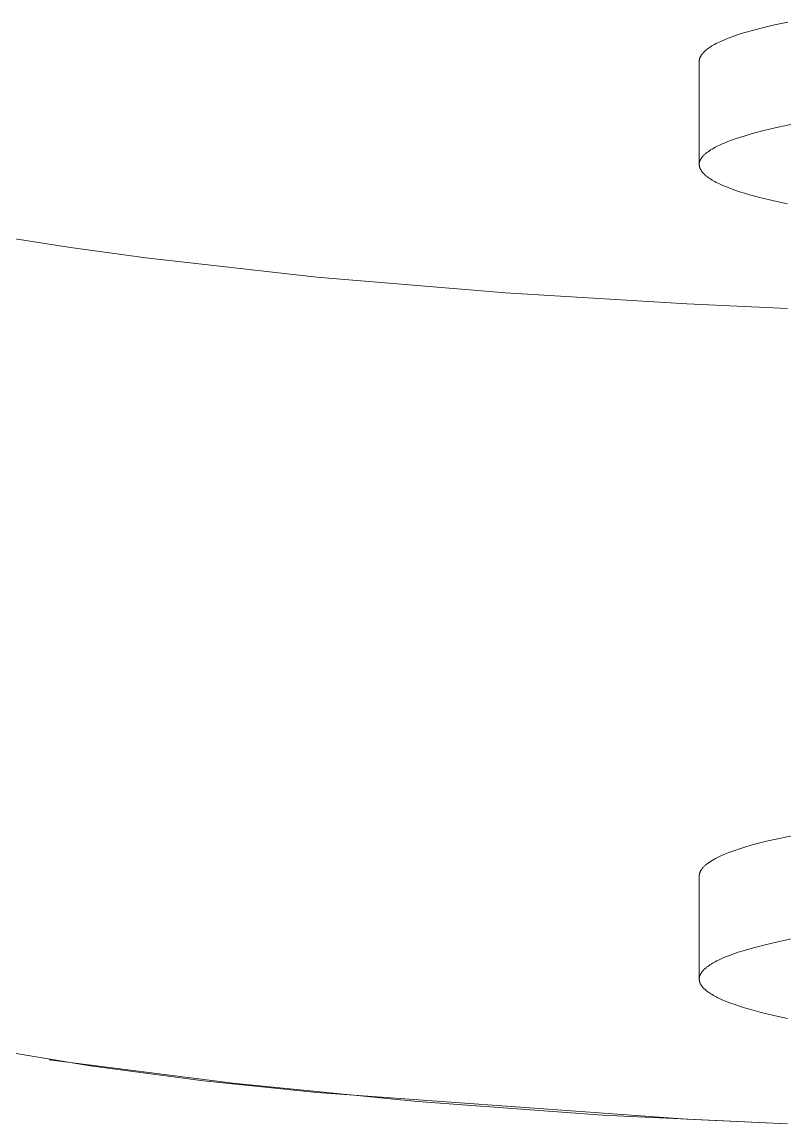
# Model space of a CAD drawing. Header units: millimetres. Extents: x -253 to 4295, y -442 to 2895.
# Drawn here: x 1490.42 to 1499.22, y 2438.03 to 2450.74 of the extents above; entities that cross this region are included whole.
import ezdxf

# ---------------------------------------------------------------- set-up
doc = ezdxf.new("R2010")
doc.units = ezdxf.units.MM
doc.layers.add('ZANO_R', color=7, linetype='Continuous', lineweight=0)

msp = doc.modelspace()

# ---------------------------------------------------------------- linework, layer by layer
at = {"layer": 'ZANO_R'}
for p, q in [((1498.961, 2450.678), (1499.101, 2450.712)), ((1499.101, 2450.712), (1499.253, 2450.744)), ((1498.614, 2450.575), (1498.664, 2450.592)), ((1498.664, 2450.592), (1498.717, 2450.61)), ((1498.717, 2450.61), (1498.833, 2450.644)), ((1498.833, 2450.644), (1498.961, 2450.678)), ((1498.35, 2450.45), (1498.364, 2450.459)), ((1498.364, 2450.459), (1498.379, 2450.468)), ((1498.379, 2450.468), (1498.394, 2450.477)), ((1498.394, 2450.477), (1498.41, 2450.486)), ((1498.41, 2450.486), (1498.427, 2450.495)), ((1498.427, 2450.495), (1498.444, 2450.504)), ((1498.444, 2450.504), (1498.482, 2450.521)), ((1498.482, 2450.521), (1498.523, 2450.539)), ((1498.523, 2450.539), (1498.567, 2450.557)), ((1498.567, 2450.557), (1498.614, 2450.575)), ((1498.237, 2450.321), (1498.238, 2450.325)), ((1498.238, 2450.325), (1498.24, 2450.33)), ((1498.24, 2450.33), (1498.242, 2450.334)), ((1498.242, 2450.334), (1498.243, 2450.338)), ((1498.243, 2450.338), (1498.246, 2450.343)), ((1498.246, 2450.343), (1498.248, 2450.347)), ((1498.248, 2450.347), (1498.25, 2450.352)), ((1498.25, 2450.352), (1498.253, 2450.356)), ((1498.253, 2450.356), (1498.256, 2450.361)), ((1498.256, 2450.361), (1498.258, 2450.365)), ((1498.258, 2450.365), (1498.262, 2450.369)), ((1498.262, 2450.369), (1498.265, 2450.374)), ((1498.265, 2450.374), (1498.268, 2450.378)), ((1498.268, 2450.378), (1498.272, 2450.383)), ((1498.272, 2450.383), (1498.276, 2450.387)), ((1498.276, 2450.387), (1498.28, 2450.392)), ((1498.28, 2450.392), (1498.284, 2450.396)), ((1498.284, 2450.396), (1498.289, 2450.401)), ((1498.289, 2450.401), (1498.293, 2450.405)), ((1498.293, 2450.405), (1498.298, 2450.41)), ((1498.298, 2450.41), (1498.303, 2450.414)), ((1498.303, 2450.414), (1498.309, 2450.419)), ((1498.309, 2450.419), (1498.314, 2450.423)), ((1498.314, 2450.423), (1498.325, 2450.432)), ((1498.325, 2450.432), (1498.338, 2450.441)), ((1498.338, 2450.441), (1498.35, 2450.45)), ((1498.233, 2450.299), (1498.234, 2450.303)), ((1498.233, 2450.294), (1498.233, 2450.299)), ((1498.233, 2450.29), (1498.233, 2450.294)), ((1498.233, 2449.104), (1498.233, 2450.29)), ((1498.234, 2450.308), (1498.235, 2450.312)), ((1498.234, 2450.303), (1498.234, 2450.308)), ((1498.235, 2450.312), (1498.236, 2450.316)), ((1498.236, 2450.316), (1498.237, 2450.321)), ((1499.144, 2449.531), (1499.325, 2449.569)), ((1498.761, 2449.433), (1498.83, 2449.453)), ((1498.83, 2449.453), (1498.979, 2449.493)), ((1498.979, 2449.493), (1499.144, 2449.531)), ((1498.418, 2449.3), (1498.438, 2449.311)), ((1498.438, 2449.311), (1498.459, 2449.321)), ((1498.459, 2449.321), (1498.482, 2449.331)), ((1498.482, 2449.331), (1498.529, 2449.352)), ((1498.529, 2449.352), (1498.581, 2449.372)), ((1498.581, 2449.372), (1498.637, 2449.393)), ((1498.637, 2449.393), (1498.697, 2449.413)), ((1498.697, 2449.413), (1498.761, 2449.433)), ((1498.259, 2449.176), (1498.263, 2449.181)), ((1498.263, 2449.181), (1498.267, 2449.186)), ((1498.267, 2449.186), (1498.271, 2449.191)), ((1498.271, 2449.191), (1498.275, 2449.196)), ((1498.275, 2449.196), (1498.28, 2449.202)), ((1498.28, 2449.202), (1498.285, 2449.207)), ((1498.285, 2449.207), (1498.29, 2449.212)), ((1498.29, 2449.212), (1498.296, 2449.217)), ((1498.296, 2449.217), (1498.301, 2449.222)), ((1498.301, 2449.222), (1498.307, 2449.227)), ((1498.307, 2449.227), (1498.314, 2449.233)), ((1498.314, 2449.233), (1498.32, 2449.238)), ((1498.32, 2449.238), (1498.327, 2449.243)), ((1498.327, 2449.243), (1498.334, 2449.248)), ((1498.334, 2449.248), (1498.349, 2449.259)), ((1498.349, 2449.259), (1498.364, 2449.269)), ((1498.364, 2449.269), (1498.381, 2449.279)), ((1498.381, 2449.279), (1498.399, 2449.29)), ((1498.399, 2449.29), (1498.418, 2449.3)), ((1498.233, 2449.109), (1498.234, 2449.114)), ((1498.233, 2449.104), (1498.233, 2449.109)), ((1498.233, 2449.099), (1498.233, 2449.104)), ((1498.233, 2449.094), (1498.233, 2449.099)), ((1498.233, 2449.089), (1498.233, 2449.094)), ((1498.234, 2449.084), (1498.233, 2449.089)), ((1498.234, 2449.114), (1498.235, 2449.119)), ((1498.235, 2449.079), (1498.234, 2449.084)), ((1498.235, 2449.119), (1498.236, 2449.125)), ((1498.236, 2449.074), (1498.235, 2449.079)), ((1498.236, 2449.125), (1498.237, 2449.13)), ((1498.237, 2449.069), (1498.236, 2449.074)), ((1498.237, 2449.13), (1498.238, 2449.135)), ((1498.239, 2449.064), (1498.237, 2449.069)), ((1498.238, 2449.135), (1498.24, 2449.14)), ((1498.241, 2449.059), (1498.239, 2449.064)), ((1498.24, 2449.14), (1498.242, 2449.145)), ((1498.242, 2449.054), (1498.241, 2449.059)), ((1498.242, 2449.145), (1498.244, 2449.15)), ((1498.245, 2449.049), (1498.242, 2449.054)), ((1498.244, 2449.15), (1498.247, 2449.155)), ((1498.247, 2449.155), (1498.249, 2449.16)), ((1498.249, 2449.16), (1498.252, 2449.165)), ((1498.252, 2449.165), (1498.256, 2449.171)), ((1498.256, 2449.171), (1498.259, 2449.176)), ((1498.247, 2449.044), (1498.245, 2449.049)), ((1498.25, 2449.039), (1498.247, 2449.044)), ((1498.253, 2449.034), (1498.25, 2449.039)), ((1498.256, 2449.03), (1498.253, 2449.034)), ((1498.259, 2449.025), (1498.256, 2449.03)), ((1498.262, 2449.02), (1498.259, 2449.025)), ((1498.266, 2449.015), (1498.262, 2449.02)), ((1498.27, 2449.01), (1498.266, 2449.015)), ((1498.274, 2449.005), (1498.27, 2449.01)), ((1498.278, 2449), (1498.274, 2449.005)), ((1498.283, 2448.996), (1498.278, 2449)), ((1498.288, 2448.991), (1498.283, 2448.996)), ((1498.293, 2448.986), (1498.288, 2448.991)), ((1498.298, 2448.981), (1498.293, 2448.986)), ((1498.303, 2448.977), (1498.298, 2448.981)), ((1498.309, 2448.972), (1498.303, 2448.977)), ((1498.314, 2448.967), (1498.309, 2448.972)), ((1498.326, 2448.958), (1498.314, 2448.967)), ((1498.339, 2448.948), (1498.326, 2448.958)), ((1498.353, 2448.939), (1498.339, 2448.948)), ((1498.367, 2448.93), (1498.353, 2448.939)), ((1498.381, 2448.921), (1498.367, 2448.93)), ((1498.396, 2448.912), (1498.381, 2448.921)), ((1498.412, 2448.903), (1498.396, 2448.912)), ((1498.429, 2448.894), (1498.412, 2448.903)), ((1498.447, 2448.885), (1498.429, 2448.894)), ((1498.465, 2448.876), (1498.447, 2448.885)), ((1498.505, 2448.859), (1498.465, 2448.876)), ((1498.548, 2448.841), (1498.505, 2448.859)), ((1498.594, 2448.823), (1498.548, 2448.841)), ((1498.644, 2448.805), (1498.594, 2448.823)), ((1498.697, 2448.787), (1498.644, 2448.805)), ((1498.754, 2448.769), (1498.697, 2448.787)), ((1498.814, 2448.751), (1498.754, 2448.769)), ((1498.945, 2448.716), (1498.814, 2448.751)), ((1499.091, 2448.681), (1498.945, 2448.716)), ((1499.251, 2448.646), (1499.091, 2448.681)), ((1490.978, 2448.142), (1490.109, 2448.28)), ((1491.85, 2448.022), (1490.978, 2448.142)), ((1493.822, 2447.801), (1491.85, 2448.022)), ((1495.997, 2447.62), (1493.822, 2447.801)), ((1498.09, 2447.493), (1495.997, 2447.62)), ((1499.251, 2447.439), (1498.09, 2447.493)), ((1499.008, 2441.292), (1499.191, 2441.333)), ((1499.191, 2441.333), (1499.393, 2441.373)), ((1498.572, 2441.161), (1498.632, 2441.183)), ((1498.632, 2441.183), (1498.698, 2441.205)), ((1498.698, 2441.205), (1498.768, 2441.227)), ((1498.768, 2441.227), (1498.843, 2441.249)), ((1498.843, 2441.249), (1499.008, 2441.292)), ((1498.33, 2441.037), (1498.338, 2441.043)), ((1498.338, 2441.043), (1498.346, 2441.049)), ((1498.346, 2441.049), (1498.363, 2441.06)), ((1498.363, 2441.06), (1498.381, 2441.071)), ((1498.381, 2441.071), (1498.401, 2441.082)), ((1498.401, 2441.082), (1498.421, 2441.094)), ((1498.421, 2441.094), (1498.443, 2441.105)), ((1498.443, 2441.105), (1498.467, 2441.116)), ((1498.467, 2441.116), (1498.491, 2441.127)), ((1498.491, 2441.127), (1498.517, 2441.139)), ((1498.517, 2441.139), (1498.572, 2441.161)), ((1498.235, 2440.914), (1498.236, 2440.917)), ((1498.236, 2440.92), (1498.237, 2440.922)), ((1498.236, 2440.917), (1498.236, 2440.92)), ((1498.237, 2440.922), (1498.238, 2440.925)), ((1498.238, 2440.925), (1498.239, 2440.928)), ((1498.239, 2440.928), (1498.24, 2440.931)), ((1498.24, 2440.931), (1498.241, 2440.933)), ((1498.241, 2440.933), (1498.242, 2440.936)), ((1498.242, 2440.936), (1498.243, 2440.939)), ((1498.243, 2440.939), (1498.244, 2440.942)), ((1498.244, 2440.942), (1498.245, 2440.945)), ((1498.245, 2440.945), (1498.247, 2440.947)), ((1498.247, 2440.947), (1498.248, 2440.95)), ((1498.248, 2440.95), (1498.25, 2440.953)), ((1498.25, 2440.953), (1498.251, 2440.956)), ((1498.251, 2440.956), (1498.253, 2440.959)), ((1498.253, 2440.959), (1498.255, 2440.961)), ((1498.255, 2440.961), (1498.257, 2440.964)), ((1498.257, 2440.964), (1498.259, 2440.967)), ((1498.259, 2440.967), (1498.26, 2440.97)), ((1498.26, 2440.97), (1498.265, 2440.975)), ((1498.265, 2440.975), (1498.269, 2440.981)), ((1498.269, 2440.981), (1498.274, 2440.987)), ((1498.274, 2440.987), (1498.279, 2440.992)), ((1498.279, 2440.992), (1498.284, 2440.998)), ((1498.284, 2440.998), (1498.29, 2441.003)), ((1498.29, 2441.003), (1498.296, 2441.009)), ((1498.296, 2441.009), (1498.302, 2441.015)), ((1498.302, 2441.015), (1498.308, 2441.02)), ((1498.308, 2441.02), (1498.315, 2441.026)), ((1498.315, 2441.026), (1498.322, 2441.032)), ((1498.322, 2441.032), (1498.33, 2441.037)), ((1498.233, 2440.903), (1498.234, 2440.906)), ((1498.233, 2440.9), (1498.233, 2440.903)), ((1498.233, 2440.898), (1498.233, 2440.9)), ((1498.233, 2440.895), (1498.233, 2440.898)), ((1498.233, 2440.892), (1498.233, 2440.895)), ((1498.233, 2439.717), (1498.233, 2440.892)), ((1498.234, 2440.909), (1498.235, 2440.911)), ((1498.234, 2440.906), (1498.234, 2440.909)), ((1498.235, 2440.911), (1498.235, 2440.914)), ((1499.14, 2440.132), (1499.298, 2440.165)), ((1498.683, 2440.011), (1498.739, 2440.029)), ((1498.739, 2440.029), (1498.86, 2440.064)), ((1498.86, 2440.064), (1498.994, 2440.098)), ((1498.994, 2440.098), (1499.14, 2440.132)), ((1498.401, 2439.893), (1498.418, 2439.902)), ((1498.418, 2439.902), (1498.436, 2439.911)), ((1498.436, 2439.911), (1498.454, 2439.92)), ((1498.454, 2439.92), (1498.493, 2439.939)), ((1498.493, 2439.939), (1498.536, 2439.957)), ((1498.536, 2439.957), (1498.582, 2439.975)), ((1498.582, 2439.975), (1498.631, 2439.993)), ((1498.631, 2439.993), (1498.683, 2440.011)), ((1498.254, 2439.77), (1498.257, 2439.774)), ((1498.257, 2439.774), (1498.26, 2439.779)), ((1498.26, 2439.779), (1498.263, 2439.783)), ((1498.263, 2439.783), (1498.267, 2439.788)), ((1498.267, 2439.788), (1498.27, 2439.792)), ((1498.27, 2439.792), (1498.274, 2439.797)), ((1498.274, 2439.797), (1498.278, 2439.801)), ((1498.278, 2439.801), (1498.282, 2439.806)), ((1498.282, 2439.806), (1498.287, 2439.811)), ((1498.287, 2439.811), (1498.292, 2439.815)), ((1498.292, 2439.815), (1498.296, 2439.82)), ((1498.296, 2439.82), (1498.301, 2439.824)), ((1498.301, 2439.824), (1498.307, 2439.829)), ((1498.307, 2439.829), (1498.312, 2439.833)), ((1498.312, 2439.833), (1498.318, 2439.838)), ((1498.318, 2439.838), (1498.33, 2439.847)), ((1498.33, 2439.847), (1498.342, 2439.856)), ((1498.342, 2439.856), (1498.356, 2439.865)), ((1498.356, 2439.865), (1498.37, 2439.875)), ((1498.37, 2439.875), (1498.385, 2439.884)), ((1498.385, 2439.884), (1498.401, 2439.893)), ((1498.233, 2439.711), (1498.234, 2439.716)), ((1498.233, 2439.707), (1498.233, 2439.711)), ((1498.233, 2439.702), (1498.233, 2439.707)), ((1498.233, 2439.698), (1498.233, 2439.702)), ((1498.233, 2439.693), (1498.233, 2439.698)), ((1498.234, 2439.689), (1498.233, 2439.693)), ((1498.234, 2439.72), (1498.235, 2439.725)), ((1498.234, 2439.716), (1498.234, 2439.72)), ((1498.234, 2439.685), (1498.234, 2439.689)), ((1498.235, 2439.68), (1498.234, 2439.685)), ((1498.235, 2439.725), (1498.236, 2439.729)), ((1498.236, 2439.676), (1498.235, 2439.68)), ((1498.236, 2439.729), (1498.237, 2439.734)), ((1498.237, 2439.671), (1498.236, 2439.676)), ((1498.237, 2439.734), (1498.239, 2439.738)), ((1498.238, 2439.667), (1498.237, 2439.671)), ((1498.24, 2439.663), (1498.238, 2439.667)), ((1498.239, 2439.738), (1498.24, 2439.743)), ((1498.24, 2439.743), (1498.242, 2439.747)), ((1498.242, 2439.658), (1498.24, 2439.663)), ((1498.242, 2439.747), (1498.244, 2439.752)), ((1498.243, 2439.654), (1498.242, 2439.658)), ((1498.245, 2439.65), (1498.243, 2439.654)), ((1498.244, 2439.752), (1498.246, 2439.756)), ((1498.248, 2439.645), (1498.245, 2439.65)), ((1498.246, 2439.756), (1498.249, 2439.761)), ((1498.25, 2439.641), (1498.248, 2439.645)), ((1498.249, 2439.761), (1498.251, 2439.765)), ((1498.251, 2439.765), (1498.254, 2439.77)), ((1498.252, 2439.636), (1498.25, 2439.641)), ((1498.255, 2439.632), (1498.252, 2439.636)), ((1498.258, 2439.628), (1498.255, 2439.632)), ((1498.261, 2439.624), (1498.258, 2439.628)), ((1498.264, 2439.619), (1498.261, 2439.624)), ((1498.268, 2439.615), (1498.264, 2439.619)), ((1498.271, 2439.611), (1498.268, 2439.615)), ((1498.275, 2439.606), (1498.271, 2439.611)), ((1498.279, 2439.602), (1498.275, 2439.606)), ((1498.282, 2439.598), (1498.279, 2439.602)), ((1498.287, 2439.594), (1498.282, 2439.598)), ((1498.291, 2439.59), (1498.287, 2439.594)), ((1498.295, 2439.585), (1498.291, 2439.59)), ((1498.3, 2439.581), (1498.295, 2439.585)), ((1498.31, 2439.573), (1498.3, 2439.581)), ((1498.32, 2439.564), (1498.31, 2439.573)), ((1498.331, 2439.556), (1498.32, 2439.564)), ((1498.342, 2439.548), (1498.331, 2439.556)), ((1498.354, 2439.54), (1498.342, 2439.548)), ((1498.367, 2439.532), (1498.354, 2439.54)), ((1498.381, 2439.523), (1498.367, 2439.532)), ((1498.396, 2439.514), (1498.381, 2439.523)), ((1498.412, 2439.505), (1498.396, 2439.514)), ((1498.429, 2439.496), (1498.412, 2439.505)), ((1498.447, 2439.487), (1498.429, 2439.496)), ((1498.465, 2439.478), (1498.447, 2439.487)), ((1498.505, 2439.46), (1498.465, 2439.478)), ((1498.548, 2439.443), (1498.505, 2439.46)), ((1498.594, 2439.425), (1498.548, 2439.443)), ((1498.644, 2439.407), (1498.594, 2439.425)), ((1498.697, 2439.389), (1498.644, 2439.407)), ((1498.754, 2439.371), (1498.697, 2439.389)), ((1498.814, 2439.353), (1498.754, 2439.371)), ((1498.945, 2439.318), (1498.814, 2439.353)), ((1499.091, 2439.283), (1498.945, 2439.318)), ((1499.251, 2439.248), (1499.091, 2439.283)), ((1491.208, 2438.702), (1489.909, 2438.917)), ((1492.854, 2438.502), (1490.732, 2438.771)), ((1492.513, 2438.529), (1491.208, 2438.702)), ((1493.822, 2438.395), (1492.513, 2438.529)), ((1494.982, 2438.289), (1492.854, 2438.502)), ((1498.09, 2438.087), (1493.822, 2438.395)), ((1497.115, 2438.132), (1494.982, 2438.289)), ((1499.251, 2438.03), (1497.115, 2438.132)), ((1499.251, 2438.033), (1498.09, 2438.087))]:
    msp.add_line(p, q, dxfattribs=at)

doc.saveas('drawing.dxf')
